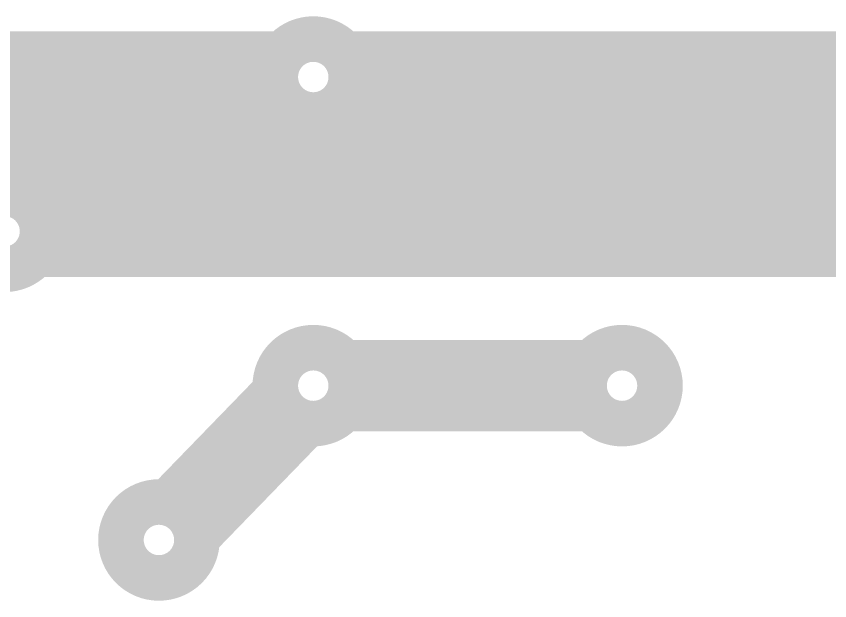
# Model space of a CAD drawing. Extents: x 0 to 395, y 0 to 270.
# Drawn here: x 64.96 to 78.35, y 226.97 to 236.59 of the extents above; entities that cross this region are included whole.
import ezdxf

# ---------------------------------------------------------------- set-up
doc = ezdxf.new("R2010")
doc.units = 0
doc.header["$LTSCALE"] = 0.3
doc.layers.add('TRACK', color=3, linetype='CONTINUOUS')

msp = doc.modelspace()

# ---------------------------------------------------------------- linework, layer by layer
at = {"layer": 'TRACK', "const_width": 0.75}
for points in [[(69.225, 235.585, 1), (70.475, 235.585, 1)], [(64.145, 233.045, 1), (65.395, 233.045, 1)], [(69.225, 230.505, 1), (70.475, 230.505, 1)], [(74.305, 230.505, 1), (75.555, 230.505, 1)], [(66.685, 227.965, 1), (67.935, 227.965, 1)]]:
    msp.add_lwpolyline(points, format="xyb", close=True, dxfattribs=at)
at = {"layer": 'TRACK', "const_width": 1.5}
for points in [[(57.785, 235.585), (69.215, 235.585)], [(64.77, 233.68), (64.77, 235.585)], [(70.485, 235.585), (89.535, 235.585)], [(65.242, 234.315), (89.535, 234.315)], [(65.242, 233.045), (89.535, 233.045)], [(74.295, 230.505), (70.485, 230.505)], [(69.401, 230.056), (67.59, 228.189)]]:
    msp.add_lwpolyline(points, dxfattribs=at)

doc.saveas('drawing.dxf')
